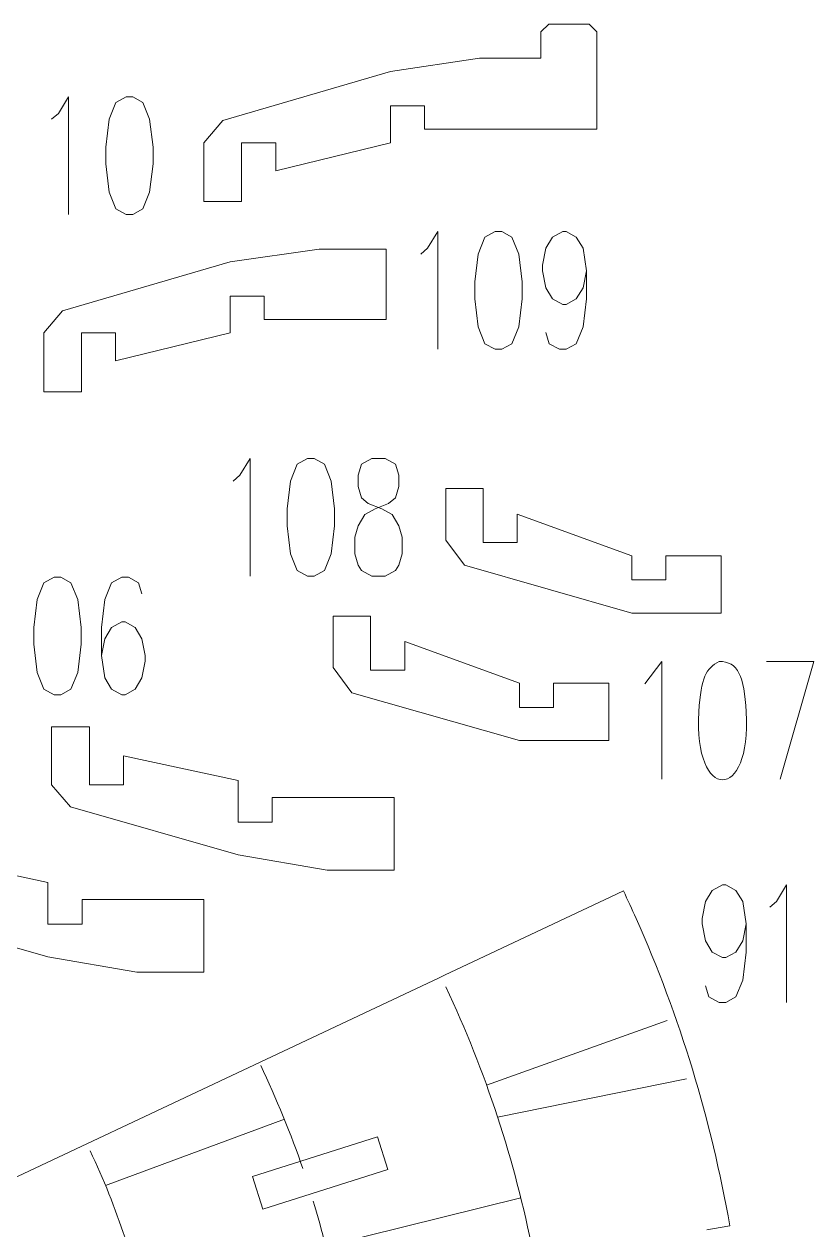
# Model space of a CAD drawing. Header units: inches. Extents: x -7.1 to 7.1, y -5.5 to 5.4.
# Drawn here: x 4.042 to 7.052, y 0.628 to 5.225 of the extents above; entities that cross this region are included whole.
import ezdxf

# ---------------------------------------------------------------- set-up
doc = ezdxf.new("R2010")
doc.units = ezdxf.units.IN
doc.header["$MEASUREMENT"] = 0
doc.layers.add('Layer 1', color=7, linetype='Continuous')

msp = doc.modelspace()

# ---------------------------------------------------------------- linework, layer by layer
at = {"layer": 'Layer 1', "lineweight": 9}
for points, knots in [([(5.0009, 4.7195), (5.0009, 4.7195), (5.0009, 4.7727), (5.0009, 4.7727), (5.0009, 4.7727), (5.0009, 4.7727), (4.8709, 4.7727), (4.8709, 4.7727), (4.8709, 4.7727), (4.8709, 4.7727), (4.8709, 4.6277), (4.8709, 4.6277), (4.8709, 4.6277), (4.8709, 4.6277), (4.8709, 4.5488), (4.8709, 4.5488), (4.8709, 4.5488), (4.8709, 4.5488), (4.7274, 4.5488), (4.7274, 4.5488), (4.7274, 4.5488), (4.7274, 4.5488), (4.7274, 4.7727), (4.7274, 4.7727), (4.7274, 4.7727), (4.7274, 4.7727), (4.7996, 4.8578), (4.7996, 4.8578), (4.7996, 4.8578), (4.7996, 4.8578), (5.4378, 5.044), (5.4378, 5.044), (5.4378, 5.044), (5.4378, 5.044), (5.7779, 5.0951), (5.7779, 5.0951), (5.7779, 5.0951), (5.7779, 5.0951), (6.012, 5.0951), (6.012, 5.0951), (6.012, 5.0951), (6.012, 5.0951), (6.012, 5.1951), (6.012, 5.1951), (6.012, 5.1951), (6.012, 5.1951), (6.042, 5.2251), (6.042, 5.2251), (6.042, 5.2251), (6.042, 5.2251), (6.1954, 5.2251), (6.1954, 5.2251), (6.1954, 5.2251), (6.1954, 5.2251), (6.2254, 5.1951), (6.2254, 5.1951), (6.2254, 5.1951), (6.2254, 5.1951), (6.2254, 5.0042), (6.2254, 5.0042)], [0, 0, 0, 0, 0.0625, 0.0625, 0.0625, 0.0625, 0.125, 0.125, 0.125, 0.125, 0.1875, 0.1875, 0.1875, 0.1875, 0.25, 0.25, 0.25, 0.25, 0.3125, 0.3125, 0.3125, 0.3125, 0.375, 0.375, 0.375, 0.375, 0.4375, 0.4375, 0.4375, 0.4375, 0.5, 0.5, 0.5, 0.5, 0.5625, 0.5625, 0.5625, 0.5625, 0.625, 0.625, 0.625, 0.625, 0.6875, 0.6875, 0.6875, 0.6875, 0.75, 0.75, 0.75, 0.75, 0.8125, 0.8125, 0.8125, 0.8125, 0.875, 0.875, 0.875, 0.875, 1, 1, 1, 1]), ([(6.2254, 4.9821), (6.2254, 4.9821), (6.2254, 4.8768), (6.2254, 4.8768), (6.2254, 4.8768), (6.2254, 4.8768), (6.2254, 4.8245), (6.2254, 4.8245), (6.2254, 4.8245), (6.2254, 4.8245), (5.5678, 4.8245), (5.5678, 4.8245), (5.5678, 4.8245), (5.5678, 4.8245), (5.5678, 4.9134), (5.5678, 4.9134), (5.5678, 4.9134), (5.5678, 4.9134), (5.4378, 4.9134), (5.4378, 4.9134), (5.4378, 4.9134), (5.4378, 4.9134), (5.4378, 4.7727), (5.4378, 4.7727), (5.4378, 4.7727), (5.4378, 4.7727), (5.0009, 4.6662), (5.0009, 4.6662), (5.0009, 4.6662), (5.0009, 4.6662), (5.0009, 4.6973), (5.0009, 4.6973)], [0, 0, 0, 0, 0.111111, 0.111111, 0.111111, 0.111111, 0.222222, 0.222222, 0.222222, 0.222222, 0.333333, 0.333333, 0.333333, 0.333333, 0.444444, 0.444444, 0.444444, 0.444444, 0.555556, 0.555556, 0.555556, 0.555556, 0.666667, 0.666667, 0.666667, 0.666667, 0.777778, 0.777778, 0.777778, 0.777778, 1, 1, 1, 1]), ([(5.422, 4.302), (5.422, 4.302), (5.422, 4.3669), (5.422, 4.3669), (5.422, 4.3669), (5.422, 4.3669), (5.167, 4.3669), (5.167, 4.3669), (5.167, 4.3669), (5.167, 4.3669), (4.827, 4.3188), (4.827, 4.3188), (4.827, 4.3188), (4.827, 4.3188), (4.1887, 4.1326), (4.1887, 4.1326), (4.1887, 4.1326), (4.1887, 4.1326), (4.1165, 4.0475), (4.1165, 4.0475), (4.1165, 4.0475), (4.1165, 4.0475), (4.1165, 3.8236), (4.1165, 3.8236), (4.1165, 3.8236), (4.1165, 3.8236), (4.26, 3.8236), (4.26, 3.8236), (4.26, 3.8236), (4.26, 3.8236), (4.26, 3.9995), (4.26, 3.9995), (4.26, 3.9995), (4.26, 3.9995), (4.26, 4.0475), (4.26, 4.0475), (4.26, 4.0475), (4.26, 4.0475), (4.39, 4.0475), (4.39, 4.0475), (4.39, 4.0475), (4.39, 4.0475), (4.39, 4.0285), (4.39, 4.0285)], [0, 0, 0, 0, 0.083333, 0.083333, 0.083333, 0.083333, 0.166667, 0.166667, 0.166667, 0.166667, 0.25, 0.25, 0.25, 0.25, 0.333333, 0.333333, 0.333333, 0.333333, 0.416667, 0.416667, 0.416667, 0.416667, 0.5, 0.5, 0.5, 0.5, 0.583333, 0.583333, 0.583333, 0.583333, 0.666667, 0.666667, 0.666667, 0.666667, 0.75, 0.75, 0.75, 0.75, 0.833333, 0.833333, 0.833333, 0.833333, 1, 1, 1, 1]), ([(4.39, 4.0064), (4.39, 4.0064), (4.39, 3.9411), (4.39, 3.9411), (4.39, 3.9411), (4.39, 3.9411), (4.827, 4.0475), (4.827, 4.0475), (4.827, 4.0475), (4.827, 4.0475), (4.827, 4.1882), (4.827, 4.1882), (4.827, 4.1882), (4.827, 4.1882), (4.957, 4.1882), (4.957, 4.1882), (4.957, 4.1882), (4.957, 4.1882), (4.957, 4.0994), (4.957, 4.0994), (4.957, 4.0994), (4.957, 4.0994), (5.422, 4.0994), (5.422, 4.0994), (5.422, 4.0994), (5.422, 4.0994), (5.422, 4.2799), (5.422, 4.2799)], [0, 0, 0, 0, 0.125, 0.125, 0.125, 0.125, 0.25, 0.25, 0.25, 0.25, 0.375, 0.375, 0.375, 0.375, 0.5, 0.5, 0.5, 0.5, 0.625, 0.625, 0.625, 0.625, 0.75, 0.75, 0.75, 0.75, 1, 1, 1, 1]), ([(6.6992, 3.0704), (6.6992, 3.0704), (6.6992, 2.9795), (6.6992, 2.9795), (6.6992, 2.9795), (6.6992, 2.9795), (6.3584, 2.9795), (6.3584, 2.9795), (6.3584, 2.9795), (6.3584, 2.9795), (5.72, 3.162), (5.72, 3.162), (5.72, 3.162), (5.72, 3.162), (5.6492, 3.258), (5.6492, 3.258), (5.6492, 3.258), (5.6492, 3.258), (5.6492, 3.4544), (5.6492, 3.4544), (5.6492, 3.4544), (5.6492, 3.4544), (5.7914, 3.4544), (5.7914, 3.4544), (5.7914, 3.4544), (5.7914, 3.4544), (5.7914, 3.3133), (5.7914, 3.3133), (5.7914, 3.3133), (5.7914, 3.3133), (5.7914, 3.2482), (5.7914, 3.2482), (5.7914, 3.2482), (5.7914, 3.2482), (5.9214, 3.2482), (5.9214, 3.2482), (5.9214, 3.2482), (5.9214, 3.2482), (5.9214, 3.2746), (5.9214, 3.2746)], [0, 0, 0, 0, 0.090909, 0.090909, 0.090909, 0.090909, 0.181818, 0.181818, 0.181818, 0.181818, 0.272727, 0.272727, 0.272727, 0.272727, 0.363636, 0.363636, 0.363636, 0.363636, 0.454545, 0.454545, 0.454545, 0.454545, 0.545455, 0.545455, 0.545455, 0.545455, 0.636364, 0.636364, 0.636364, 0.636364, 0.727273, 0.727273, 0.727273, 0.727273, 0.818182, 0.818182, 0.818182, 0.818182, 1, 1, 1, 1]), ([(5.9214, 3.2967), (5.9214, 3.2967), (5.9214, 3.3569), (5.9214, 3.3569), (5.9214, 3.3569), (5.9214, 3.3569), (6.3584, 3.1983), (6.3584, 3.1983), (6.3584, 3.1983), (6.3584, 3.1983), (6.3584, 3.1065), (6.3584, 3.1065), (6.3584, 3.1065), (6.3584, 3.1065), (6.4884, 3.1065), (6.4884, 3.1065), (6.4884, 3.1065), (6.4884, 3.1065), (6.4884, 3.1983), (6.4884, 3.1983), (6.4884, 3.1983), (6.4884, 3.1983), (6.6992, 3.1983), (6.6992, 3.1983), (6.6992, 3.1983), (6.6992, 3.1983), (6.6992, 3.0926), (6.6992, 3.0926)], [0, 0, 0, 0, 0.125, 0.125, 0.125, 0.125, 0.25, 0.25, 0.25, 0.25, 0.375, 0.375, 0.375, 0.375, 0.5, 0.5, 0.5, 0.5, 0.625, 0.625, 0.625, 0.625, 0.75, 0.75, 0.75, 0.75, 1, 1, 1, 1]), ([(5.4926, 2.7943), (5.4926, 2.7943), (5.4926, 2.7621), (5.4926, 2.7621), (5.4926, 2.7621), (5.4926, 2.7621), (5.3626, 2.7621), (5.3626, 2.7621), (5.3626, 2.7621), (5.3626, 2.7621), (5.3626, 2.8541), (5.3626, 2.8541), (5.3626, 2.8541), (5.3626, 2.8541), (5.3626, 2.9682), (5.3626, 2.9682), (5.3626, 2.9682), (5.3626, 2.9682), (5.2204, 2.9682), (5.2204, 2.9682), (5.2204, 2.9682), (5.2204, 2.9682), (5.2204, 2.7718), (5.2204, 2.7718), (5.2204, 2.7718), (5.2204, 2.7718), (5.2912, 2.6759), (5.2912, 2.6759), (5.2912, 2.6759), (5.2912, 2.6759), (5.9296, 2.4933), (5.9296, 2.4933), (5.9296, 2.4933), (5.9296, 2.4933), (5.9296, 2.4942), (5.9296, 2.4942), (5.9296, 2.4942), (5.9296, 2.4942), (6.0596, 2.4942), (6.0596, 2.4942), (6.0596, 2.4942), (6.0596, 2.4942), (6.0596, 2.4933), (6.0596, 2.4933), (6.0596, 2.4933), (6.0596, 2.4933), (6.2704, 2.4933), (6.2704, 2.4933), (6.2704, 2.4933), (6.2704, 2.4933), (6.2704, 2.5789), (6.2704, 2.5789)], [0, 0, 0, 0, 0.071429, 0.071429, 0.071429, 0.071429, 0.142857, 0.142857, 0.142857, 0.142857, 0.214286, 0.214286, 0.214286, 0.214286, 0.285714, 0.285714, 0.285714, 0.285714, 0.357143, 0.357143, 0.357143, 0.357143, 0.428571, 0.428571, 0.428571, 0.428571, 0.5, 0.5, 0.5, 0.5, 0.571429, 0.571429, 0.571429, 0.571429, 0.642857, 0.642857, 0.642857, 0.642857, 0.714286, 0.714286, 0.714286, 0.714286, 0.785714, 0.785714, 0.785714, 0.785714, 0.857143, 0.857143, 0.857143, 0.857143, 1, 1, 1, 1]), ([(6.2704, 2.601), (6.2704, 2.601), (6.2704, 2.7122), (6.2704, 2.7122), (6.2704, 2.7122), (6.2704, 2.7122), (6.0596, 2.7122), (6.0596, 2.7122), (6.0596, 2.7122), (6.0596, 2.7122), (6.0596, 2.6203), (6.0596, 2.6203), (6.0596, 2.6203), (6.0596, 2.6203), (5.9296, 2.6203), (5.9296, 2.6203), (5.9296, 2.6203), (5.9296, 2.6203), (5.9296, 2.7122), (5.9296, 2.7122), (5.9296, 2.7122), (5.9296, 2.7122), (5.4926, 2.8708), (5.4926, 2.8708), (5.4926, 2.8708), (5.4926, 2.8708), (5.4926, 2.8164), (5.4926, 2.8164)], [0, 0, 0, 0, 0.125, 0.125, 0.125, 0.125, 0.25, 0.25, 0.25, 0.25, 0.375, 0.375, 0.375, 0.375, 0.5, 0.5, 0.5, 0.5, 0.625, 0.625, 0.625, 0.625, 0.75, 0.75, 0.75, 0.75, 1, 1, 1, 1]), ([(4.4208, 2.352), (4.4208, 2.352), (4.4208, 2.3253), (4.4208, 2.3253), (4.4208, 2.3253), (4.4208, 2.3253), (4.2908, 2.3253), (4.2908, 2.3253), (4.2908, 2.3253), (4.2908, 2.3253), (4.2908, 2.409), (4.2908, 2.409), (4.2908, 2.409), (4.2908, 2.409), (4.2908, 2.5456), (4.2908, 2.5456), (4.2908, 2.5456), (4.2908, 2.5456), (4.1464, 2.5456), (4.1464, 2.5456), (4.1464, 2.5456), (4.1464, 2.5456), (4.1464, 2.3253), (4.1464, 2.3253), (4.1464, 2.3253), (4.1464, 2.3253), (4.2186, 2.2405), (4.2186, 2.2405), (4.2186, 2.2405), (4.2186, 2.2405), (4.8578, 2.0574), (4.8578, 2.0574), (4.8578, 2.0574), (4.8578, 2.0574), (5.1969, 1.9993), (5.1969, 1.9993), (5.1969, 1.9993), (5.1969, 1.9993), (5.4519, 1.9993), (5.4519, 1.9993), (5.4519, 1.9993), (5.4519, 1.9993), (5.4519, 2.1102), (5.4519, 2.1102)], [0, 0, 0, 0, 0.083333, 0.083333, 0.083333, 0.083333, 0.166667, 0.166667, 0.166667, 0.166667, 0.25, 0.25, 0.25, 0.25, 0.333333, 0.333333, 0.333333, 0.333333, 0.416667, 0.416667, 0.416667, 0.416667, 0.5, 0.5, 0.5, 0.5, 0.583333, 0.583333, 0.583333, 0.583333, 0.666667, 0.666667, 0.666667, 0.666667, 0.75, 0.75, 0.75, 0.75, 0.833333, 0.833333, 0.833333, 0.833333, 1, 1, 1, 1]), ([(5.4519, 2.1323), (5.4519, 2.1323), (5.4519, 2.2762), (5.4519, 2.2762), (5.4519, 2.2762), (5.4519, 2.2762), (4.9878, 2.2762), (4.9878, 2.2762), (4.9878, 2.2762), (4.9878, 2.2762), (4.9878, 2.1824), (4.9878, 2.1824), (4.9878, 2.1824), (4.9878, 2.1824), (4.8578, 2.1824), (4.8578, 2.1824), (4.8578, 2.1824), (4.8578, 2.1824), (4.8578, 2.3418), (4.8578, 2.3418), (4.8578, 2.3418), (4.8578, 2.3418), (4.4208, 2.4348), (4.4208, 2.4348), (4.4208, 2.4348), (4.4208, 2.4348), (4.4208, 2.3741), (4.4208, 2.3741)], [0, 0, 0, 0, 0.125, 0.125, 0.125, 0.125, 0.25, 0.25, 0.25, 0.25, 0.375, 0.375, 0.375, 0.375, 0.5, 0.5, 0.5, 0.5, 0.625, 0.625, 0.625, 0.625, 0.75, 0.75, 0.75, 0.75, 1, 1, 1, 1]), ([(4.7267, 1.7359), (4.7267, 1.7359), (4.7267, 1.6105), (4.7267, 1.6105), (4.7267, 1.6105), (4.7267, 1.6105), (4.4717, 1.6105), (4.4717, 1.6105), (4.4717, 1.6105), (4.4717, 1.6105), (4.1325, 1.6686), (4.1325, 1.6686), (4.1325, 1.6686), (4.1325, 1.6686), (3.4934, 1.8517), (3.4934, 1.8517), (3.4934, 1.8517), (3.4934, 1.8517), (3.4212, 1.9365), (3.4212, 1.9365), (3.4212, 1.9365), (3.4212, 1.9365), (3.4212, 2.1568), (3.4212, 2.1568), (3.4212, 2.1568), (3.4212, 2.1568), (3.5655, 2.1568), (3.5655, 2.1568), (3.5655, 2.1568), (3.5655, 2.1568), (3.5655, 1.9365), (3.5655, 1.9365), (3.5655, 1.9365), (3.5655, 1.9365), (3.6955, 1.9365), (3.6955, 1.9365), (3.6955, 1.9365), (3.6955, 1.9365), (3.6955, 1.9657), (3.6955, 1.9657)], [0, 0, 0, 0, 0.090909, 0.090909, 0.090909, 0.090909, 0.181818, 0.181818, 0.181818, 0.181818, 0.272727, 0.272727, 0.272727, 0.272727, 0.363636, 0.363636, 0.363636, 0.363636, 0.454545, 0.454545, 0.454545, 0.454545, 0.545455, 0.545455, 0.545455, 0.545455, 0.636364, 0.636364, 0.636364, 0.636364, 0.727273, 0.727273, 0.727273, 0.727273, 0.818182, 0.818182, 0.818182, 0.818182, 1, 1, 1, 1]), ([(3.6955, 1.9878), (3.6955, 1.9878), (3.6955, 2.046), (3.6955, 2.046), (3.6955, 2.046), (3.6955, 2.046), (4.1325, 1.953), (4.1325, 1.953), (4.1325, 1.953), (4.1325, 1.953), (4.1325, 1.7936), (4.1325, 1.7936), (4.1325, 1.7936), (4.1325, 1.7936), (4.2625, 1.7936), (4.2625, 1.7936), (4.2625, 1.7936), (4.2625, 1.7936), (4.2625, 1.8874), (4.2625, 1.8874), (4.2625, 1.8874), (4.2625, 1.8874), (4.7267, 1.8874), (4.7267, 1.8874), (4.7267, 1.8874), (4.7267, 1.8874), (4.7267, 1.758), (4.7267, 1.758)], [0, 0, 0, 0, 0.125, 0.125, 0.125, 0.125, 0.25, 0.25, 0.25, 0.25, 0.375, 0.375, 0.375, 0.375, 0.5, 0.5, 0.5, 0.5, 0.625, 0.625, 0.625, 0.625, 0.75, 0.75, 0.75, 0.75, 1, 1, 1, 1]), ([(6.6656, 0.6319), (6.6656, 0.6319), (6.7317, 0.6436), (6.7317, 0.6436), (6.7317, 0.6436), (6.6608, 1.0489), (6.5415, 1.4399), (6.3744, 1.8156), (6.3744, 1.8156), (6.3589, 1.8503), (6.3424, 1.8863), (6.3262, 1.9207), (6.3262, 1.9207), (6.3262, 1.9207), (6.2762, 1.8971), (6.2762, 1.8971)], [0, 0, 0, 0, 0.2, 0.2, 0.2, 0.2, 0.4, 0.4, 0.4, 0.4, 0.6, 0.6, 0.6, 0.6, 1, 1, 1, 1]), ([(5.4284, 0.8585), (5.4284, 0.8585), (4.9518, 0.7072), (4.9518, 0.7072), (4.9518, 0.7072), (4.9518, 0.7072), (4.9125, 0.8311), (4.9125, 0.8311), (4.9125, 0.8311), (4.9125, 0.8311), (5.3891, 0.9824), (5.3891, 0.9824), (5.3891, 0.9824), (5.3891, 0.9824), (5.4284, 0.8585), (5.4284, 0.8585)], [0, 0, 0, 0, 0.2, 0.2, 0.2, 0.2, 0.4, 0.4, 0.4, 0.4, 0.6, 0.6, 0.6, 0.6, 1, 1, 1, 1])]:
    msp.add_open_spline(points, degree=3, knots=knots, dxfattribs=at)
at = {"layer": 'Layer 1', "color": 1, "lineweight": 9}
for points in [[(6.2254, 4.9821), (6.2254, 4.9821), (6.2254, 5.0042), (6.2254, 5.0042)], [(5.0009, 4.6973), (5.0009, 4.6973), (5.0009, 4.7195), (5.0009, 4.7195)], [(5.422, 4.2799), (5.422, 4.2799), (5.422, 4.302), (5.422, 4.302)], [(4.39, 4.0064), (4.39, 4.0064), (4.39, 4.0285), (4.39, 4.0285)], [(5.9214, 3.2746), (5.9214, 3.2746), (5.9214, 3.2967), (5.9214, 3.2967)], [(6.6992, 3.0704), (6.6992, 3.0704), (6.6992, 3.0926), (6.6992, 3.0926)], [(5.4926, 2.7943), (5.4926, 2.7943), (5.4926, 2.8164), (5.4926, 2.8164)], [(6.2704, 2.5789), (6.2704, 2.5789), (6.2704, 2.601), (6.2704, 2.601)], [(4.4208, 2.352), (4.4208, 2.352), (4.4208, 2.3741), (4.4208, 2.3741)], [(5.4519, 2.1102), (5.4519, 2.1102), (5.4519, 2.1323), (5.4519, 2.1323)], [(6.2562, 1.8877), (6.2562, 1.8877), (6.2762, 1.8971), (6.2762, 1.8971)], [(4.7267, 1.7359), (4.7267, 1.7359), (4.7267, 1.758), (4.7267, 1.758)], [(5.624, 1.5896), (5.624, 1.5896), (5.644, 1.599), (5.644, 1.599)], [(5.6495, 1.5546), (5.8002, 1.2335), (5.9124, 0.893), (5.9816, 0.5405)], [(4.9439, 1.2546), (5.0008, 1.1337), (5.0609, 0.9889), (5.1042, 0.862)], [(4.2935, 0.9299), (4.3955, 0.7143), (4.4712, 0.4854), (4.5173, 0.2482)], [(5.144, 0.7382), (5.1783, 0.6242), (5.2072, 0.5082), (5.2302, 0.3905)], [(6.6438, 0.6281), (6.6438, 0.6281), (6.6656, 0.6319), (6.6656, 0.6319)]]:
    msp.add_open_spline(points, degree=3, dxfattribs=at)
for points, knots in [([(4.1465, 4.8624), (4.1465, 4.8624), (4.1724, 4.8842), (4.1724, 4.8842), (4.1724, 4.8842), (4.1724, 4.8842), (4.211, 4.9483), (4.211, 4.9483), (4.211, 4.9483), (4.211, 4.9483), (4.211, 4.4995), (4.211, 4.4995)], [0, 0, 0, 0, 0.25, 0.25, 0.25, 0.25, 0.5, 0.5, 0.5, 0.5, 1, 1, 1, 1]), ([(4.4303, 4.9483), (4.4303, 4.9483), (4.3916, 4.9265), (4.3916, 4.9265), (4.3916, 4.9265), (4.3916, 4.9265), (4.3657, 4.8624), (4.3657, 4.8624), (4.3657, 4.8624), (4.3657, 4.8624), (4.3529, 4.756), (4.3529, 4.756), (4.3529, 4.756), (4.3529, 4.756), (4.3529, 4.6919), (4.3529, 4.6919), (4.3529, 4.6919), (4.3529, 4.6919), (4.3657, 4.5848), (4.3657, 4.5848), (4.3657, 4.5848), (4.3657, 4.5848), (4.3916, 4.5207), (4.3916, 4.5207), (4.3916, 4.5207), (4.3916, 4.5207), (4.4303, 4.4995), (4.4303, 4.4995), (4.4303, 4.4995), (4.4303, 4.4995), (4.4558, 4.4995), (4.4558, 4.4995), (4.4558, 4.4995), (4.4558, 4.4995), (4.4944, 4.5207), (4.4944, 4.5207), (4.4944, 4.5207), (4.4944, 4.5207), (4.5203, 4.5848), (4.5203, 4.5848), (4.5203, 4.5848), (4.5203, 4.5848), (4.5331, 4.6919), (4.5331, 4.6919), (4.5331, 4.6919), (4.5331, 4.6919), (4.5331, 4.756), (4.5331, 4.756), (4.5331, 4.756), (4.5331, 4.756), (4.5203, 4.8624), (4.5203, 4.8624), (4.5203, 4.8624), (4.5203, 4.8624), (4.4944, 4.9265), (4.4944, 4.9265), (4.4944, 4.9265), (4.4944, 4.9265), (4.4558, 4.9483), (4.4558, 4.9483), (4.4558, 4.9483), (4.4558, 4.9483), (4.4303, 4.9483), (4.4303, 4.9483)], [0, 0, 0, 0, 0.058824, 0.058824, 0.058824, 0.058824, 0.117647, 0.117647, 0.117647, 0.117647, 0.176471, 0.176471, 0.176471, 0.176471, 0.235294, 0.235294, 0.235294, 0.235294, 0.294118, 0.294118, 0.294118, 0.294118, 0.352941, 0.352941, 0.352941, 0.352941, 0.411765, 0.411765, 0.411765, 0.411765, 0.470588, 0.470588, 0.470588, 0.470588, 0.529412, 0.529412, 0.529412, 0.529412, 0.588235, 0.588235, 0.588235, 0.588235, 0.647059, 0.647059, 0.647059, 0.647059, 0.705882, 0.705882, 0.705882, 0.705882, 0.764706, 0.764706, 0.764706, 0.764706, 0.823529, 0.823529, 0.823529, 0.823529, 0.882353, 0.882353, 0.882353, 0.882353, 1, 1, 1, 1]), ([(5.5536, 4.3485), (5.5536, 4.3485), (5.5795, 4.3703), (5.5795, 4.3703), (5.5795, 4.3703), (5.5795, 4.3703), (5.6182, 4.4344), (5.6182, 4.4344), (5.6182, 4.4344), (5.6182, 4.4344), (5.6182, 3.9856), (5.6182, 3.9856)], [0, 0, 0, 0, 0.25, 0.25, 0.25, 0.25, 0.5, 0.5, 0.5, 0.5, 1, 1, 1, 1]), ([(5.837, 4.4344), (5.837, 4.4344), (5.7983, 4.4126), (5.7983, 4.4126), (5.7983, 4.4126), (5.7983, 4.4126), (5.7728, 4.3485), (5.7728, 4.3485), (5.7728, 4.3485), (5.7728, 4.3485), (5.7597, 4.2421), (5.7597, 4.2421), (5.7597, 4.2421), (5.7597, 4.2421), (5.7597, 4.178), (5.7597, 4.178), (5.7597, 4.178), (5.7597, 4.178), (5.7728, 4.0709), (5.7728, 4.0709), (5.7728, 4.0709), (5.7728, 4.0709), (5.7983, 4.0068), (5.7983, 4.0068), (5.7983, 4.0068), (5.7983, 4.0068), (5.837, 3.9856), (5.837, 3.9856), (5.837, 3.9856), (5.837, 3.9856), (5.8629, 3.9856), (5.8629, 3.9856), (5.8629, 3.9856), (5.8629, 3.9856), (5.9015, 4.0068), (5.9015, 4.0068), (5.9015, 4.0068), (5.9015, 4.0068), (5.9274, 4.0709), (5.9274, 4.0709), (5.9274, 4.0709), (5.9274, 4.0709), (5.9402, 4.178), (5.9402, 4.178), (5.9402, 4.178), (5.9402, 4.178), (5.9402, 4.2421), (5.9402, 4.2421), (5.9402, 4.2421), (5.9402, 4.2421), (5.9274, 4.3485), (5.9274, 4.3485), (5.9274, 4.3485), (5.9274, 4.3485), (5.9015, 4.4126), (5.9015, 4.4126), (5.9015, 4.4126), (5.9015, 4.4126), (5.8629, 4.4344), (5.8629, 4.4344), (5.8629, 4.4344), (5.8629, 4.4344), (5.837, 4.4344), (5.837, 4.4344)], [0, 0, 0, 0, 0.058824, 0.058824, 0.058824, 0.058824, 0.117647, 0.117647, 0.117647, 0.117647, 0.176471, 0.176471, 0.176471, 0.176471, 0.235294, 0.235294, 0.235294, 0.235294, 0.294118, 0.294118, 0.294118, 0.294118, 0.352941, 0.352941, 0.352941, 0.352941, 0.411765, 0.411765, 0.411765, 0.411765, 0.470588, 0.470588, 0.470588, 0.470588, 0.529412, 0.529412, 0.529412, 0.529412, 0.588235, 0.588235, 0.588235, 0.588235, 0.647059, 0.647059, 0.647059, 0.647059, 0.705882, 0.705882, 0.705882, 0.705882, 0.764706, 0.764706, 0.764706, 0.764706, 0.823529, 0.823529, 0.823529, 0.823529, 0.882353, 0.882353, 0.882353, 0.882353, 1, 1, 1, 1]), ([(6.1849, 4.2844), (6.1849, 4.2844), (6.1722, 4.2203), (6.1722, 4.2203), (6.1722, 4.2203), (6.1722, 4.2203), (6.1463, 4.178), (6.1463, 4.178), (6.1463, 4.178), (6.1463, 4.178), (6.1076, 4.1562), (6.1076, 4.1562), (6.1076, 4.1562), (6.1076, 4.1562), (6.0948, 4.1562), (6.0948, 4.1562), (6.0948, 4.1562), (6.0948, 4.1562), (6.0562, 4.178), (6.0562, 4.178), (6.0562, 4.178), (6.0562, 4.178), (6.0303, 4.2203), (6.0303, 4.2203), (6.0303, 4.2203), (6.0303, 4.2203), (6.0175, 4.2844), (6.0175, 4.2844), (6.0175, 4.2844), (6.0175, 4.2844), (6.0175, 4.3062), (6.0175, 4.3062), (6.0175, 4.3062), (6.0175, 4.3062), (6.0303, 4.3703), (6.0303, 4.3703), (6.0303, 4.3703), (6.0303, 4.3703), (6.0562, 4.4126), (6.0562, 4.4126), (6.0562, 4.4126), (6.0562, 4.4126), (6.0948, 4.4344), (6.0948, 4.4344), (6.0948, 4.4344), (6.0948, 4.4344), (6.1076, 4.4344), (6.1076, 4.4344), (6.1076, 4.4344), (6.1076, 4.4344), (6.1463, 4.4126), (6.1463, 4.4126), (6.1463, 4.4126), (6.1463, 4.4126), (6.1722, 4.3703), (6.1722, 4.3703), (6.1722, 4.3703), (6.1722, 4.3703), (6.1849, 4.2844), (6.1849, 4.2844), (6.1849, 4.2844), (6.1849, 4.2844), (6.1849, 4.178), (6.1849, 4.178), (6.1849, 4.178), (6.1849, 4.178), (6.1722, 4.0709), (6.1722, 4.0709), (6.1722, 4.0709), (6.1722, 4.0709), (6.1463, 4.0068), (6.1463, 4.0068), (6.1463, 4.0068), (6.1463, 4.0068), (6.1076, 3.9856), (6.1076, 3.9856), (6.1076, 3.9856), (6.1076, 3.9856), (6.0821, 3.9856), (6.0821, 3.9856), (6.0821, 3.9856), (6.0821, 3.9856), (6.0434, 4.0068), (6.0434, 4.0068), (6.0434, 4.0068), (6.0434, 4.0068), (6.0303, 4.0497), (6.0303, 4.0497)], [0, 0, 0, 0, 0.043478, 0.043478, 0.043478, 0.043478, 0.086957, 0.086957, 0.086957, 0.086957, 0.130435, 0.130435, 0.130435, 0.130435, 0.173913, 0.173913, 0.173913, 0.173913, 0.217391, 0.217391, 0.217391, 0.217391, 0.26087, 0.26087, 0.26087, 0.26087, 0.304348, 0.304348, 0.304348, 0.304348, 0.347826, 0.347826, 0.347826, 0.347826, 0.391304, 0.391304, 0.391304, 0.391304, 0.434783, 0.434783, 0.434783, 0.434783, 0.478261, 0.478261, 0.478261, 0.478261, 0.521739, 0.521739, 0.521739, 0.521739, 0.565217, 0.565217, 0.565217, 0.565217, 0.608696, 0.608696, 0.608696, 0.608696, 0.652174, 0.652174, 0.652174, 0.652174, 0.695652, 0.695652, 0.695652, 0.695652, 0.73913, 0.73913, 0.73913, 0.73913, 0.782609, 0.782609, 0.782609, 0.782609, 0.826087, 0.826087, 0.826087, 0.826087, 0.869565, 0.869565, 0.869565, 0.869565, 0.913043, 0.913043, 0.913043, 0.913043, 1, 1, 1, 1]), ([(4.8383, 3.4831), (4.8383, 3.4831), (4.8642, 3.5049), (4.8642, 3.5049), (4.8642, 3.5049), (4.8642, 3.5049), (4.9029, 3.569), (4.9029, 3.569), (4.9029, 3.569), (4.9029, 3.569), (4.9029, 3.1202), (4.9029, 3.1202)], [0, 0, 0, 0, 0.25, 0.25, 0.25, 0.25, 0.5, 0.5, 0.5, 0.5, 1, 1, 1, 1]), ([(5.1217, 3.569), (5.1217, 3.569), (5.0831, 3.5472), (5.0831, 3.5472), (5.0831, 3.5472), (5.0831, 3.5472), (5.0575, 3.4831), (5.0575, 3.4831), (5.0575, 3.4831), (5.0575, 3.4831), (5.0444, 3.3767), (5.0444, 3.3767), (5.0444, 3.3767), (5.0444, 3.3767), (5.0444, 3.3126), (5.0444, 3.3126), (5.0444, 3.3126), (5.0444, 3.3126), (5.0575, 3.2055), (5.0575, 3.2055), (5.0575, 3.2055), (5.0575, 3.2055), (5.0831, 3.1414), (5.0831, 3.1414), (5.0831, 3.1414), (5.0831, 3.1414), (5.1217, 3.1202), (5.1217, 3.1202), (5.1217, 3.1202), (5.1217, 3.1202), (5.1476, 3.1202), (5.1476, 3.1202), (5.1476, 3.1202), (5.1476, 3.1202), (5.1863, 3.1414), (5.1863, 3.1414), (5.1863, 3.1414), (5.1863, 3.1414), (5.2122, 3.2055), (5.2122, 3.2055), (5.2122, 3.2055), (5.2122, 3.2055), (5.2249, 3.3126), (5.2249, 3.3126), (5.2249, 3.3126), (5.2249, 3.3126), (5.2249, 3.3767), (5.2249, 3.3767), (5.2249, 3.3767), (5.2249, 3.3767), (5.2122, 3.4831), (5.2122, 3.4831), (5.2122, 3.4831), (5.2122, 3.4831), (5.1863, 3.5472), (5.1863, 3.5472), (5.1863, 3.5472), (5.1863, 3.5472), (5.1476, 3.569), (5.1476, 3.569), (5.1476, 3.569), (5.1476, 3.569), (5.1217, 3.569), (5.1217, 3.569)], [0, 0, 0, 0, 0.058824, 0.058824, 0.058824, 0.058824, 0.117647, 0.117647, 0.117647, 0.117647, 0.176471, 0.176471, 0.176471, 0.176471, 0.235294, 0.235294, 0.235294, 0.235294, 0.294118, 0.294118, 0.294118, 0.294118, 0.352941, 0.352941, 0.352941, 0.352941, 0.411765, 0.411765, 0.411765, 0.411765, 0.470588, 0.470588, 0.470588, 0.470588, 0.529412, 0.529412, 0.529412, 0.529412, 0.588235, 0.588235, 0.588235, 0.588235, 0.647059, 0.647059, 0.647059, 0.647059, 0.705882, 0.705882, 0.705882, 0.705882, 0.764706, 0.764706, 0.764706, 0.764706, 0.823529, 0.823529, 0.823529, 0.823529, 0.882353, 0.882353, 0.882353, 0.882353, 1, 1, 1, 1]), ([(5.3668, 3.569), (5.3668, 3.569), (5.3282, 3.5472), (5.3282, 3.5472), (5.3282, 3.5472), (5.3282, 3.5472), (5.315, 3.5049), (5.315, 3.5049), (5.315, 3.5049), (5.315, 3.5049), (5.315, 3.462), (5.315, 3.462), (5.315, 3.462), (5.315, 3.462), (5.3282, 3.419), (5.3282, 3.419), (5.3282, 3.419), (5.3282, 3.419), (5.3537, 3.3979), (5.3537, 3.3979), (5.3537, 3.3979), (5.3537, 3.3979), (5.4055, 3.3767), (5.4055, 3.3767), (5.4055, 3.3767), (5.4055, 3.3767), (5.4441, 3.3549), (5.4441, 3.3549), (5.4441, 3.3549), (5.4441, 3.3549), (5.4697, 3.3126), (5.4697, 3.3126), (5.4697, 3.3126), (5.4697, 3.3126), (5.4828, 3.2696), (5.4828, 3.2696), (5.4828, 3.2696), (5.4828, 3.2696), (5.4828, 3.2055), (5.4828, 3.2055), (5.4828, 3.2055), (5.4828, 3.2055), (5.4697, 3.1626), (5.4697, 3.1626), (5.4697, 3.1626), (5.4697, 3.1626), (5.4569, 3.1414), (5.4569, 3.1414), (5.4569, 3.1414), (5.4569, 3.1414), (5.4182, 3.1202), (5.4182, 3.1202), (5.4182, 3.1202), (5.4182, 3.1202), (5.3668, 3.1202), (5.3668, 3.1202), (5.3668, 3.1202), (5.3668, 3.1202), (5.3282, 3.1414), (5.3282, 3.1414), (5.3282, 3.1414), (5.3282, 3.1414), (5.315, 3.1626), (5.315, 3.1626), (5.315, 3.1626), (5.315, 3.1626), (5.3023, 3.2055), (5.3023, 3.2055), (5.3023, 3.2055), (5.3023, 3.2055), (5.3023, 3.2696), (5.3023, 3.2696), (5.3023, 3.2696), (5.3023, 3.2696), (5.315, 3.3126), (5.315, 3.3126), (5.315, 3.3126), (5.315, 3.3126), (5.3409, 3.3549), (5.3409, 3.3549), (5.3409, 3.3549), (5.3409, 3.3549), (5.3796, 3.3767), (5.3796, 3.3767), (5.3796, 3.3767), (5.3796, 3.3767), (5.431, 3.3979), (5.431, 3.3979), (5.431, 3.3979), (5.431, 3.3979), (5.4569, 3.419), (5.4569, 3.419), (5.4569, 3.419), (5.4569, 3.419), (5.4697, 3.462), (5.4697, 3.462), (5.4697, 3.462), (5.4697, 3.462), (5.4697, 3.5049), (5.4697, 3.5049), (5.4697, 3.5049), (5.4697, 3.5049), (5.4569, 3.5472), (5.4569, 3.5472), (5.4569, 3.5472), (5.4569, 3.5472), (5.4182, 3.569), (5.4182, 3.569), (5.4182, 3.569), (5.4182, 3.569), (5.3668, 3.569), (5.3668, 3.569)], [0, 0, 0, 0, 0.034483, 0.034483, 0.034483, 0.034483, 0.068966, 0.068966, 0.068966, 0.068966, 0.103448, 0.103448, 0.103448, 0.103448, 0.137931, 0.137931, 0.137931, 0.137931, 0.172414, 0.172414, 0.172414, 0.172414, 0.206897, 0.206897, 0.206897, 0.206897, 0.241379, 0.241379, 0.241379, 0.241379, 0.275862, 0.275862, 0.275862, 0.275862, 0.310345, 0.310345, 0.310345, 0.310345, 0.344828, 0.344828, 0.344828, 0.344828, 0.37931, 0.37931, 0.37931, 0.37931, 0.413793, 0.413793, 0.413793, 0.413793, 0.448276, 0.448276, 0.448276, 0.448276, 0.482759, 0.482759, 0.482759, 0.482759, 0.517241, 0.517241, 0.517241, 0.517241, 0.551724, 0.551724, 0.551724, 0.551724, 0.586207, 0.586207, 0.586207, 0.586207, 0.62069, 0.62069, 0.62069, 0.62069, 0.655172, 0.655172, 0.655172, 0.655172, 0.689655, 0.689655, 0.689655, 0.689655, 0.724138, 0.724138, 0.724138, 0.724138, 0.758621, 0.758621, 0.758621, 0.758621, 0.793103, 0.793103, 0.793103, 0.793103, 0.827586, 0.827586, 0.827586, 0.827586, 0.862069, 0.862069, 0.862069, 0.862069, 0.896552, 0.896552, 0.896552, 0.896552, 0.931034, 0.931034, 0.931034, 0.931034, 1, 1, 1, 1]), ([(4.1559, 3.1172), (4.1559, 3.1172), (4.1172, 3.0954), (4.1172, 3.0954), (4.1172, 3.0954), (4.1172, 3.0954), (4.0917, 3.0313), (4.0917, 3.0313), (4.0917, 3.0313), (4.0917, 3.0313), (4.0785, 2.9249), (4.0785, 2.9249), (4.0785, 2.9249), (4.0785, 2.9249), (4.0785, 2.8608), (4.0785, 2.8608), (4.0785, 2.8608), (4.0785, 2.8608), (4.0917, 2.7537), (4.0917, 2.7537), (4.0917, 2.7537), (4.0917, 2.7537), (4.1172, 2.6896), (4.1172, 2.6896), (4.1172, 2.6896), (4.1172, 2.6896), (4.1559, 2.6684), (4.1559, 2.6684), (4.1559, 2.6684), (4.1559, 2.6684), (4.1818, 2.6684), (4.1818, 2.6684), (4.1818, 2.6684), (4.1818, 2.6684), (4.2204, 2.6896), (4.2204, 2.6896), (4.2204, 2.6896), (4.2204, 2.6896), (4.2463, 2.7537), (4.2463, 2.7537), (4.2463, 2.7537), (4.2463, 2.7537), (4.2591, 2.8608), (4.2591, 2.8608), (4.2591, 2.8608), (4.2591, 2.8608), (4.2591, 2.9249), (4.2591, 2.9249), (4.2591, 2.9249), (4.2591, 2.9249), (4.2463, 3.0313), (4.2463, 3.0313), (4.2463, 3.0313), (4.2463, 3.0313), (4.2204, 3.0954), (4.2204, 3.0954), (4.2204, 3.0954), (4.2204, 3.0954), (4.1818, 3.1172), (4.1818, 3.1172), (4.1818, 3.1172), (4.1818, 3.1172), (4.1559, 3.1172), (4.1559, 3.1172)], [0, 0, 0, 0, 0.058824, 0.058824, 0.058824, 0.058824, 0.117647, 0.117647, 0.117647, 0.117647, 0.176471, 0.176471, 0.176471, 0.176471, 0.235294, 0.235294, 0.235294, 0.235294, 0.294118, 0.294118, 0.294118, 0.294118, 0.352941, 0.352941, 0.352941, 0.352941, 0.411765, 0.411765, 0.411765, 0.411765, 0.470588, 0.470588, 0.470588, 0.470588, 0.529412, 0.529412, 0.529412, 0.529412, 0.588235, 0.588235, 0.588235, 0.588235, 0.647059, 0.647059, 0.647059, 0.647059, 0.705882, 0.705882, 0.705882, 0.705882, 0.764706, 0.764706, 0.764706, 0.764706, 0.823529, 0.823529, 0.823529, 0.823529, 0.882353, 0.882353, 0.882353, 0.882353, 1, 1, 1, 1]), ([(4.491, 3.0531), (4.491, 3.0531), (4.4783, 3.0954), (4.4783, 3.0954), (4.4783, 3.0954), (4.4783, 3.0954), (4.4396, 3.1172), (4.4396, 3.1172), (4.4396, 3.1172), (4.4396, 3.1172), (4.4137, 3.1172), (4.4137, 3.1172), (4.4137, 3.1172), (4.4137, 3.1172), (4.3751, 3.0954), (4.3751, 3.0954), (4.3751, 3.0954), (4.3751, 3.0954), (4.3492, 3.0313), (4.3492, 3.0313), (4.3492, 3.0313), (4.3492, 3.0313), (4.3364, 2.9249), (4.3364, 2.9249), (4.3364, 2.9249), (4.3364, 2.9249), (4.3364, 2.8178), (4.3364, 2.8178), (4.3364, 2.8178), (4.3364, 2.8178), (4.3492, 2.7326), (4.3492, 2.7326), (4.3492, 2.7326), (4.3492, 2.7326), (4.3751, 2.6896), (4.3751, 2.6896), (4.3751, 2.6896), (4.3751, 2.6896), (4.4137, 2.6684), (4.4137, 2.6684), (4.4137, 2.6684), (4.4137, 2.6684), (4.4265, 2.6684), (4.4265, 2.6684), (4.4265, 2.6684), (4.4265, 2.6684), (4.4651, 2.6896), (4.4651, 2.6896), (4.4651, 2.6896), (4.4651, 2.6896), (4.491, 2.7326), (4.491, 2.7326), (4.491, 2.7326), (4.491, 2.7326), (4.5038, 2.7967), (4.5038, 2.7967), (4.5038, 2.7967), (4.5038, 2.7967), (4.5038, 2.8178), (4.5038, 2.8178), (4.5038, 2.8178), (4.5038, 2.8178), (4.491, 2.8819), (4.491, 2.8819), (4.491, 2.8819), (4.491, 2.8819), (4.4651, 2.9249), (4.4651, 2.9249), (4.4651, 2.9249), (4.4651, 2.9249), (4.4265, 2.9461), (4.4265, 2.9461), (4.4265, 2.9461), (4.4265, 2.9461), (4.4137, 2.9461), (4.4137, 2.9461), (4.4137, 2.9461), (4.4137, 2.9461), (4.3751, 2.9249), (4.3751, 2.9249), (4.3751, 2.9249), (4.3751, 2.9249), (4.3492, 2.8819), (4.3492, 2.8819), (4.3492, 2.8819), (4.3492, 2.8819), (4.3364, 2.8178), (4.3364, 2.8178)], [0, 0, 0, 0, 0.043478, 0.043478, 0.043478, 0.043478, 0.086957, 0.086957, 0.086957, 0.086957, 0.130435, 0.130435, 0.130435, 0.130435, 0.173913, 0.173913, 0.173913, 0.173913, 0.217391, 0.217391, 0.217391, 0.217391, 0.26087, 0.26087, 0.26087, 0.26087, 0.304348, 0.304348, 0.304348, 0.304348, 0.347826, 0.347826, 0.347826, 0.347826, 0.391304, 0.391304, 0.391304, 0.391304, 0.434783, 0.434783, 0.434783, 0.434783, 0.478261, 0.478261, 0.478261, 0.478261, 0.521739, 0.521739, 0.521739, 0.521739, 0.565217, 0.565217, 0.565217, 0.565217, 0.608696, 0.608696, 0.608696, 0.608696, 0.652174, 0.652174, 0.652174, 0.652174, 0.695652, 0.695652, 0.695652, 0.695652, 0.73913, 0.73913, 0.73913, 0.73913, 0.782609, 0.782609, 0.782609, 0.782609, 0.826087, 0.826087, 0.826087, 0.826087, 0.869565, 0.869565, 0.869565, 0.869565, 0.913043, 0.913043, 0.913043, 0.913043, 1, 1, 1, 1]), ([(6.4078, 2.7096), (6.4078, 2.7096), (6.4723, 2.7955), (6.4723, 2.7955), (6.4723, 2.7955), (6.4723, 2.7955), (6.4723, 2.3467), (6.4723, 2.3467)], [0, 0, 0, 0, 0.333333, 0.333333, 0.333333, 0.333333, 1, 1, 1, 1]), ([(6.6912, 2.7955), (6.6415, 2.7675), (6.622, 2.7372), (6.6138, 2.6032), (6.6138, 2.6032), (6.5928, 2.2591), (6.815, 2.2557), (6.7944, 2.6032), (6.7944, 2.6032), (6.7863, 2.7385), (6.7632, 2.7955), (6.6912, 2.7955)], [0, 0, 0, 0, 0.25, 0.25, 0.25, 0.25, 0.5, 0.5, 0.5, 0.5, 1, 1, 1, 1]), ([(6.8717, 2.7955), (6.8717, 2.7955), (7.0522, 2.7955), (7.0522, 2.7955), (7.0522, 2.7955), (7.0522, 2.7955), (6.9231, 2.3467), (6.9231, 2.3467)], [0, 0, 0, 0, 0.333333, 0.333333, 0.333333, 0.333333, 1, 1, 1, 1]), ([(6.7938, 1.7943), (6.7938, 1.7943), (6.781, 1.7301), (6.781, 1.7301), (6.781, 1.7301), (6.781, 1.7301), (6.7551, 1.6872), (6.7551, 1.6872), (6.7551, 1.6872), (6.7551, 1.6872), (6.7165, 1.666), (6.7165, 1.666), (6.7165, 1.666), (6.7165, 1.666), (6.7037, 1.666), (6.7037, 1.666), (6.7037, 1.666), (6.7037, 1.666), (6.6651, 1.6872), (6.6651, 1.6872), (6.6651, 1.6872), (6.6651, 1.6872), (6.6391, 1.7301), (6.6391, 1.7301), (6.6391, 1.7301), (6.6391, 1.7301), (6.6264, 1.7943), (6.6264, 1.7943), (6.6264, 1.7943), (6.6264, 1.7943), (6.6264, 1.8154), (6.6264, 1.8154), (6.6264, 1.8154), (6.6264, 1.8154), (6.6391, 1.8795), (6.6391, 1.8795), (6.6391, 1.8795), (6.6391, 1.8795), (6.6651, 1.9225), (6.6651, 1.9225), (6.6651, 1.9225), (6.6651, 1.9225), (6.7037, 1.9436), (6.7037, 1.9436), (6.7037, 1.9436), (6.7037, 1.9436), (6.7165, 1.9436), (6.7165, 1.9436), (6.7165, 1.9436), (6.7165, 1.9436), (6.7551, 1.9225), (6.7551, 1.9225), (6.7551, 1.9225), (6.7551, 1.9225), (6.781, 1.8795), (6.781, 1.8795), (6.781, 1.8795), (6.781, 1.8795), (6.7938, 1.7943), (6.7938, 1.7943), (6.7938, 1.7943), (6.7938, 1.7943), (6.7938, 1.6872), (6.7938, 1.6872), (6.7938, 1.6872), (6.7938, 1.6872), (6.781, 1.5801), (6.781, 1.5801), (6.781, 1.5801), (6.781, 1.5801), (6.7551, 1.516), (6.7551, 1.516), (6.7551, 1.516), (6.7551, 1.516), (6.7165, 1.4948), (6.7165, 1.4948), (6.7165, 1.4948), (6.7165, 1.4948), (6.691, 1.4948), (6.691, 1.4948), (6.691, 1.4948), (6.691, 1.4948), (6.6523, 1.516), (6.6523, 1.516), (6.6523, 1.516), (6.6523, 1.516), (6.6391, 1.559), (6.6391, 1.559)], [0, 0, 0, 0, 0.043478, 0.043478, 0.043478, 0.043478, 0.086957, 0.086957, 0.086957, 0.086957, 0.130435, 0.130435, 0.130435, 0.130435, 0.173913, 0.173913, 0.173913, 0.173913, 0.217391, 0.217391, 0.217391, 0.217391, 0.26087, 0.26087, 0.26087, 0.26087, 0.304348, 0.304348, 0.304348, 0.304348, 0.347826, 0.347826, 0.347826, 0.347826, 0.391304, 0.391304, 0.391304, 0.391304, 0.434783, 0.434783, 0.434783, 0.434783, 0.478261, 0.478261, 0.478261, 0.478261, 0.521739, 0.521739, 0.521739, 0.521739, 0.565217, 0.565217, 0.565217, 0.565217, 0.608696, 0.608696, 0.608696, 0.608696, 0.652174, 0.652174, 0.652174, 0.652174, 0.695652, 0.695652, 0.695652, 0.695652, 0.73913, 0.73913, 0.73913, 0.73913, 0.782609, 0.782609, 0.782609, 0.782609, 0.826087, 0.826087, 0.826087, 0.826087, 0.869565, 0.869565, 0.869565, 0.869565, 0.913043, 0.913043, 0.913043, 0.913043, 1, 1, 1, 1]), ([(6.8843, 1.8584), (6.8843, 1.8584), (6.9098, 1.8795), (6.9098, 1.8795), (6.9098, 1.8795), (6.9098, 1.8795), (6.9484, 1.9436), (6.9484, 1.9436), (6.9484, 1.9436), (6.9484, 1.9436), (6.9484, 1.4948), (6.9484, 1.4948)], [0, 0, 0, 0, 0.25, 0.25, 0.25, 0.25, 0.5, 0.5, 0.5, 0.5, 1, 1, 1, 1])]:
    msp.add_open_spline(points, degree=3, knots=knots, dxfattribs=at)
at = {"layer": 'Layer 1', "lineweight": 9}
for points in [[(6.2562, 1.8877), (6.2562, 1.8877), (5.644, 1.599), (5.644, 1.599)], [(5.624, 1.5896), (5.624, 1.5896), (3.1363, 0.4167), (3.1363, 0.4167)]]:
    msp.add_open_spline(points, degree=3, dxfattribs=at)
at = {"layer": 'Layer 1', "color": 5, "lineweight": 9}
for points in [[(5.8046, 1.1798), (5.8046, 1.1798), (6.4925, 1.4266), (6.4925, 1.4266)], [(5.8466, 1.0577), (5.8466, 1.0577), (6.5664, 1.2046), (6.5664, 1.2046)], [(4.3524, 0.7969), (4.3524, 0.7969), (5.0341, 1.0501), (5.0341, 1.0501)], [(5.1914, 0.5654), (5.1914, 0.5654), (5.9351, 0.75), (5.9351, 0.75)]]:
    msp.add_open_spline(points, degree=3, dxfattribs=at)

doc.saveas('drawing.dxf')
